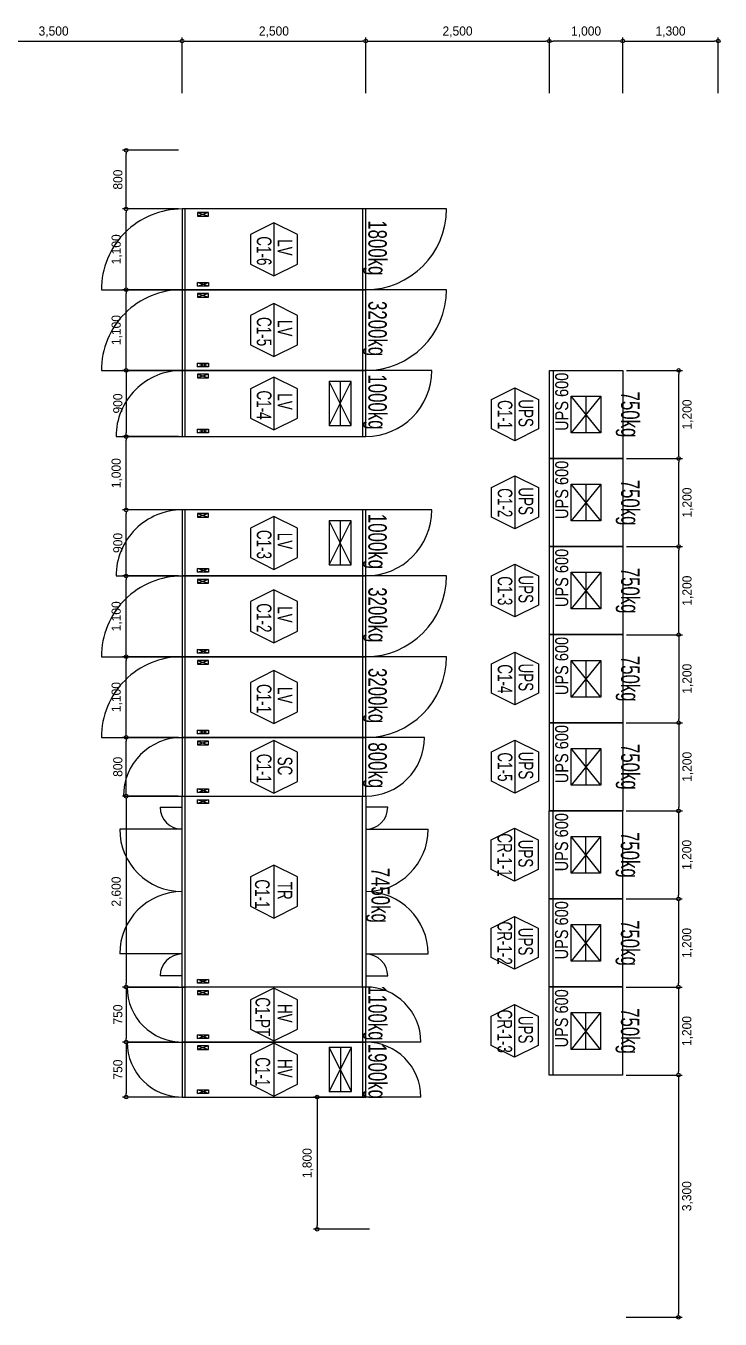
# Model space of a CAD drawing. Header units: millimetres. Extents: x 89978 to 501025, y -351975 to 835730.
# Drawn here: x 294423 to 303875, y -303675 to -286055 of the extents above; entities that cross this region are included whole.
import ezdxf
from ezdxf.enums import TextEntityAlignment as Align

# ---------------------------------------------------------------- set-up
doc = ezdxf.new("R2010")
doc.units = ezdxf.units.MM
doc.header["$LTSCALE"] = 150
doc.layers.get('Defpoints').update_dxf_attribs({"color": 150})
for name, color, linetype in [('------00 Switch Gear', 3, 'Continuous'), ('------00 Switch Gear_Number', 1, 'Continuous'), ('-----36 Dimension', 1, 'Continuous'), ('20251030_전기하중검토', 241, 'Continuous'), ('e-panel-name', 7, 'Continuous')]:
    doc.layers.add(name, color=color, linetype=linetype)
doc.layers.add('NOPLOT', color=191, linetype='Continuous', plot=False)
doc.styles.add('ELEC', font='')
doc.styles.get('ELEC').set_extended_font_data('Dotum')
doc.dimstyles.new('ELEC', dxfattribs={"dimscale": 100, "dimtxt": 2, "dimasz": 1, "dimexe": 2, "dimexo": 1, "dimgap": 1, "dimtad": 1, "dimdec": 0, "dimrnd": 0.25, "dimzin": 9, "dimdsep": 32, "dimlunit": 6, "dimtxsty": 'ELEC', "dimblk": 'Z_DOT', "dimcen": 3, "dimclrd": 7, "dimclre": 7, "dimclrt": 3, "dimadec": 0, "dimazin": 0, "dimtfac": 1, "dimtdec": 0, "dimtix": 1, "dimtmove": 2, "dimatfit": 1, "dimfxl": 1, "dimarcsym": 0})

# ---------------------------------------------------------------- blocks, each defined once
blk = doc.blocks.new('_DOTBLANK')
at = {"color": 0, "linetype": 'ByBlock'}
blk.add_line((-0.5, 0), (-1, 0), dxfattribs=at)
blk.add_circle((0, 0), 0.5, dxfattribs=at)
blk = doc.blocks.new('*D978')
at = {"layer": '-----36 Dimension', "color": 0, "lineweight": -2, "transparency": 16777216}
for p, q in [((296498, -296550), (295737, -296550)), ((295787, -296600), (295787, -299100)), ((296501, -299150), (295737, -299150))]:
    blk.add_line(p, q, dxfattribs=at)
at = {"layer": 'Defpoints', "color": 0, "transparency": 16777216}
for p in [(296548, -296550, 0), (295787, -299150), (296551, -299150, 0)]:
    blk.add_point(p, dxfattribs=at)
at = {"layer": '-----36 Dimension', "color": 0, "lineweight": -2, "transparency": 16777216, "xscale": 50, "yscale": 50, "zscale": 50}
for p, rotation in [((295787, -296550), 90), ((295787, -299150), 270)]:
    blk.add_blockref('_DOTBLANK', p, dxfattribs=dict(at, rotation=rotation))
at = {"layer": '-----36 Dimension', "color": 0, "transparency": 16777216, "insert": (295663, -297850), "char_height": 125, "attachment_point": 5, "rotation": 90, "style": 'ELEC'}
blk.add_mtext('2,600', dxfattribs=at)
blk = doc.blocks.new('Z_DOT')
for p, q in [((-2, 0), (2, 0)), ((0, -2), (0, 2))]:
    blk.add_line(p, q)
for radius in [2.5, 1.25]:
    blk.add_circle((0, 0), radius)
blk = doc.blocks.new('UPS 600kV')
at = {"layer": '------00 Switch Gear'}
blk.add_line((800, 850), (-402, 850), dxfattribs=at)
blk.add_lwpolyline([(798, -100), (-402, -100), (-402, 900), (798, 900)], close=True, dxfattribs=at)
at = {"layer": 'NOPLOT'}
for p, q in [((-52, 199), (448, 601)), ((448, 199), (-52, 601)), ((-52, 400), (448, 400))]:
    blk.add_line(p, q, dxfattribs=at)
blk.add_lwpolyline([(448, 601), (448, 199), (-52, 199), (-52, 601)], close=True, dxfattribs=at)
at = {"layer": 'NOPLOT', "style": 'ELEC', "width": 0.85}
blk.add_text('UPS 600', height=178.2, dxfattribs=at).set_placement((-26, 731), align=Align.MIDDLE_LEFT)
blk = doc.blocks.new('750X2500')
at = {"layer": '------00 Switch Gear'}
for p, q in [((-3250, 750), (-2458, 750)), ((-2460, 750), (-2460, 0)), ((-40, 750), (-40, 0)), ((-210, 700), (-360, 650)), ((-360, 700), (-210, 650)), ((-210, 50), (-360, 100)), ((-360, 50), (-210, 100)), ((750, 0), (-42, 0))]:
    blk.add_line(p, q, dxfattribs=at)
for points in [[(-2500, 750), (-2500, 0), (0, 0), (0, 750)], [(-360, 700), (-210, 700), (-210, 650), (-360, 650)], [(-360, 50), (-210, 50), (-210, 100), (-360, 100)]]:
    blk.add_lwpolyline(points, close=True, dxfattribs=at)
for centre, start, end in [((-2500, 750), 180, 270), ((0, 0), 0, 90)]:
    blk.add_arc(centre, 750, start, end, dxfattribs=at)
blk = doc.blocks.new('800X2500')
at = {"layer": '------00 Switch Gear'}
for p, q in [((-2460, 800), (-2460, 0)), ((-210, 750), (-360, 700)), ((-360, 750), (-210, 700)), ((800, 800), (-42, 800)), ((-40, 800), (-40, 0)), ((-3300, 0), (-2458, 0)), ((-210, 50), (-360, 100)), ((-360, 50), (-210, 100))]:
    blk.add_line(p, q, dxfattribs=at)
for points in [[(-2500, 800), (-2500, 0), (0, 0), (0, 800)], [(-360, 750), (-210, 750), (-210, 700), (-360, 700)], [(-360, 50), (-210, 50), (-210, 100), (-360, 100)]]:
    blk.add_lwpolyline(points, close=True, dxfattribs=at)
for centre, start, end in [((-2500, 0), 90, 180), ((0, 800), 270, 0)]:
    blk.add_arc(centre, 800, start, end, dxfattribs=at)
blk = doc.blocks.new('1100X2500')
at = {"layer": '------00 Switch Gear'}
for p, q in [((-2460, 1100), (-2460, 0)), ((1100, 1100), (-42, 1100)), ((-40, 1100), (-40, 0)), ((-210, 1050), (-360, 1000)), ((-360, 1050), (-210, 1000)), ((-3600, 0), (-2458, 0)), ((-210, 50), (-360, 100)), ((-360, 50), (-210, 100))]:
    blk.add_line(p, q, dxfattribs=at)
at = {"layer": '------00 Switch Gear', "elevation": 0}
for points in [[(-2500, 1100), (-2500, 0), (0, 0), (0, 1100)], [(-360, 1050), (-210, 1050), (-210, 1000), (-360, 1000)], [(-360, 50), (-210, 50), (-210, 100), (-360, 100)]]:
    blk.add_lwpolyline(points, close=True, dxfattribs=at)
at = {"layer": '------00 Switch Gear'}
for centre, start, end in [((-2500, 0), 90, 180), ((0, 1100), 270, 0)]:
    blk.add_arc(centre, 1100, start, end, dxfattribs=at)
blk = doc.blocks.new('900X2500')
at = {"layer": '------00 Switch Gear'}
for p, q in [((-2460, 900), (-2460, 0)), ((900, 900), (-42, 900)), ((-40, 900), (-40, 0)), ((-210, 850), (-360, 800)), ((-360, 850), (-210, 800)), ((-3400, 0), (-2458, 0)), ((-210, 50), (-360, 100)), ((-360, 50), (-210, 100))]:
    blk.add_line(p, q, dxfattribs=at)
at = {"layer": '------00 Switch Gear', "elevation": 0}
for points in [[(-2500, 900), (-2500, 0), (0, 0), (0, 900)], [(-360, 850), (-210, 850), (-210, 800), (-360, 800)], [(-360, 50), (-210, 50), (-210, 100), (-360, 100)]]:
    blk.add_lwpolyline(points, close=True, dxfattribs=at)
at = {"layer": '------00 Switch Gear'}
for centre, start, end in [((-2500, 0), 90, 180), ((0, 900), 270, 0)]:
    blk.add_arc(centre, 900, start, end, dxfattribs=at)
blk = doc.blocks.new('*D1009')
at = {"layer": '-----36 Dimension', "color": 0, "lineweight": -2, "transparency": 16777216}
for p, q in [((296501, -299150), (295737, -299150)), ((295787, -299200), (295787, -299850)), ((296500, -299900), (295737, -299900))]:
    blk.add_line(p, q, dxfattribs=at)
at = {"layer": 'Defpoints', "color": 0, "transparency": 16777216}
for p in [(296551, -299150), (295787, -299900), (296550, -299900)]:
    blk.add_point(p, dxfattribs=at)
at = {"layer": '-----36 Dimension', "color": 0, "lineweight": -2, "transparency": 16777216, "xscale": 50, "yscale": 50, "zscale": 50}
for p, rotation in [((295787, -299150), 90), ((295787, -299900), 270)]:
    blk.add_blockref('_DOTBLANK', p, dxfattribs=dict(at, rotation=rotation))
at = {"layer": '-----36 Dimension', "color": 0, "transparency": 16777216, "insert": (295675, -299525), "char_height": 125, "attachment_point": 5, "rotation": 90, "style": 'ELEC'}
blk.add_mtext('750', dxfattribs=at)
blk = doc.blocks.new('*D1010')
at = {"layer": '-----36 Dimension', "color": 0, "lineweight": -2, "transparency": 16777216}
for p, q in [((296500, -299900), (295737, -299900)), ((295787, -299950), (295787, -300600)), ((296500, -300650), (295737, -300650))]:
    blk.add_line(p, q, dxfattribs=at)
at = {"layer": 'Defpoints', "color": 0, "transparency": 16777216}
for p in [(296550, -299900), (295787, -300650), (296550, -300650)]:
    blk.add_point(p, dxfattribs=at)
at = {"layer": '-----36 Dimension', "color": 0, "lineweight": -2, "transparency": 16777216, "xscale": 50, "yscale": 50, "zscale": 50}
for p, rotation in [((295787, -299900), 90), ((295787, -300650), 270)]:
    blk.add_blockref('_DOTBLANK', p, dxfattribs=dict(at, rotation=rotation))
at = {"layer": '-----36 Dimension', "color": 0, "transparency": 16777216, "insert": (295675, -300275), "char_height": 125, "attachment_point": 5, "rotation": 90, "style": 'ELEC'}
blk.add_mtext('750', dxfattribs=at)
blk = doc.blocks.new('*D997')
at = {"layer": '-----36 Dimension', "color": 0, "lineweight": -2, "transparency": 16777216}
for p, q in [((296500, -295750), (295737, -295750)), ((295787, -296500), (295787, -295800)), ((296498, -296550), (295737, -296550))]:
    blk.add_line(p, q, dxfattribs=at)
at = {"layer": 'Defpoints', "color": 0, "transparency": 16777216}
for p in [(295787, -295750), (296550, -295750), (296548, -296550)]:
    blk.add_point(p, dxfattribs=at)
at = {"layer": '-----36 Dimension', "color": 0, "lineweight": -2, "transparency": 16777216, "xscale": 50, "yscale": 50, "zscale": 50}
for p, rotation in [((295787, -295750), 90), ((295787, -296550), 270)]:
    blk.add_blockref('_DOTBLANK', p, dxfattribs=dict(at, rotation=rotation))
at = {"layer": '-----36 Dimension', "color": 0, "transparency": 16777216, "insert": (295675, -296150), "char_height": 125, "attachment_point": 5, "rotation": 90, "style": 'ELEC'}
blk.add_mtext('800', dxfattribs=at)
blk = doc.blocks.new('*D1125')
at = {"layer": '-----36 Dimension', "color": 0, "lineweight": -2, "transparency": 16777216}
for p, q in [((296500, -294650), (295737, -294650)), ((295787, -295700), (295787, -294700)), ((296500, -295750), (295737, -295750))]:
    blk.add_line(p, q, dxfattribs=at)
at = {"layer": 'Defpoints', "color": 0, "transparency": 16777216}
for p in [(295787, -294650), (296550, -294650), (296550, -295750)]:
    blk.add_point(p, dxfattribs=at)
at = {"layer": '-----36 Dimension', "color": 0, "lineweight": -2, "transparency": 16777216, "xscale": 50, "yscale": 50, "zscale": 50}
for p, rotation in [((295787, -294650), 90), ((295787, -295750), 270)]:
    blk.add_blockref('_DOTBLANK', p, dxfattribs=dict(at, rotation=rotation))
at = {"layer": '-----36 Dimension', "color": 0, "transparency": 16777216, "insert": (295663, -295200), "char_height": 125, "attachment_point": 5, "rotation": 90, "style": 'ELEC'}
blk.add_mtext('1,100', dxfattribs=at)
blk = doc.blocks.new('*D1126')
at = {"layer": '-----36 Dimension', "color": 0, "lineweight": -2, "transparency": 16777216}
for p, q in [((296500, -293550), (295737, -293550)), ((295787, -294600), (295787, -293600)), ((296500, -294650), (295737, -294650))]:
    blk.add_line(p, q, dxfattribs=at)
at = {"layer": 'Defpoints', "color": 0, "transparency": 16777216}
for p in [(295787, -293550), (296550, -293550), (296550, -294650)]:
    blk.add_point(p, dxfattribs=at)
at = {"layer": '-----36 Dimension', "color": 0, "lineweight": -2, "transparency": 16777216, "xscale": 50, "yscale": 50, "zscale": 50}
for p, rotation in [((295787, -293550), 90), ((295787, -294650), 270)]:
    blk.add_blockref('_DOTBLANK', p, dxfattribs=dict(at, rotation=rotation))
at = {"layer": '-----36 Dimension', "color": 0, "transparency": 16777216, "insert": (295663, -294100), "char_height": 125, "attachment_point": 5, "rotation": 90, "style": 'ELEC'}
blk.add_mtext('1,100', dxfattribs=at)
blk = doc.blocks.new('*D1127')
at = {"layer": '-----36 Dimension', "color": 0, "lineweight": -2, "transparency": 16777216}
for p, q in [((296500, -292650), (295737, -292650)), ((295787, -293500), (295787, -292700)), ((296500, -293550), (295737, -293550))]:
    blk.add_line(p, q, dxfattribs=at)
at = {"layer": 'Defpoints', "color": 0, "transparency": 16777216}
for p in [(295787, -292650), (296550, -292650), (296550, -293550)]:
    blk.add_point(p, dxfattribs=at)
at = {"layer": '-----36 Dimension', "color": 0, "lineweight": -2, "transparency": 16777216, "xscale": 50, "yscale": 50, "zscale": 50}
for p, rotation in [((295787, -292650), 90), ((295787, -293550), 270)]:
    blk.add_blockref('_DOTBLANK', p, dxfattribs=dict(at, rotation=rotation))
at = {"layer": '-----36 Dimension', "color": 0, "transparency": 16777216, "insert": (295675, -293100), "char_height": 125, "attachment_point": 5, "rotation": 90, "style": 'ELEC'}
blk.add_mtext('900', dxfattribs=at)
blk = doc.blocks.new('*D1128')
at = {"layer": '-----36 Dimension', "color": 0, "lineweight": -2, "transparency": 16777216}
for p, q in [((296500, -291650), (295737, -291650)), ((295787, -292600), (295787, -291700)), ((296500, -292650), (295737, -292650))]:
    blk.add_line(p, q, dxfattribs=at)
at = {"layer": 'Defpoints', "color": 0, "transparency": 16777216}
for p in [(295787, -291650), (296550, -291650), (296550, -292650)]:
    blk.add_point(p, dxfattribs=at)
at = {"layer": '-----36 Dimension', "color": 0, "lineweight": -2, "transparency": 16777216, "xscale": 50, "yscale": 50, "zscale": 50}
for p, rotation in [((295787, -291650), 90), ((295787, -292650), 270)]:
    blk.add_blockref('_DOTBLANK', p, dxfattribs=dict(at, rotation=rotation))
at = {"layer": '-----36 Dimension', "color": 0, "transparency": 16777216, "insert": (295663, -292150), "char_height": 125, "attachment_point": 5, "rotation": 90, "style": 'ELEC'}
blk.add_mtext('1,000', dxfattribs=at)
blk = doc.blocks.new('*D1129')
at = {"layer": '-----36 Dimension', "color": 0, "lineweight": -2, "transparency": 16777216}
for p, q in [((296500, -289650), (295737, -289650)), ((295787, -290700), (295787, -289700)), ((296500, -290750), (295737, -290750))]:
    blk.add_line(p, q, dxfattribs=at)
at = {"layer": 'Defpoints', "color": 0, "transparency": 16777216}
for p in [(295787, -289650), (296550, -289650), (296550, -290750)]:
    blk.add_point(p, dxfattribs=at)
at = {"layer": '-----36 Dimension', "color": 0, "lineweight": -2, "transparency": 16777216, "xscale": 50, "yscale": 50, "zscale": 50}
for p, rotation in [((295787, -289650), 90), ((295787, -290750), 270)]:
    blk.add_blockref('_DOTBLANK', p, dxfattribs=dict(at, rotation=rotation))
at = {"layer": '-----36 Dimension', "color": 0, "transparency": 16777216, "insert": (295663, -290200), "char_height": 125, "attachment_point": 5, "rotation": 90, "style": 'ELEC'}
blk.add_mtext('1,100', dxfattribs=at)
blk = doc.blocks.new('*D1130')
at = {"layer": '-----36 Dimension', "color": 0, "lineweight": -2, "transparency": 16777216}
for p, q in [((296500, -288550), (295737, -288550)), ((295787, -289600), (295787, -288600)), ((296500, -289650), (295737, -289650))]:
    blk.add_line(p, q, dxfattribs=at)
at = {"layer": 'Defpoints', "color": 0, "transparency": 16777216}
for p in [(295787, -288550), (296550, -288550), (296550, -289650)]:
    blk.add_point(p, dxfattribs=at)
at = {"layer": '-----36 Dimension', "color": 0, "lineweight": -2, "transparency": 16777216, "xscale": 50, "yscale": 50, "zscale": 50}
for p, rotation in [((295787, -288550), 90), ((295787, -289650), 270)]:
    blk.add_blockref('_DOTBLANK', p, dxfattribs=dict(at, rotation=rotation))
at = {"layer": '-----36 Dimension', "color": 0, "transparency": 16777216, "insert": (295663, -289100), "char_height": 125, "attachment_point": 5, "rotation": 90, "style": 'ELEC'}
blk.add_mtext('1,100', dxfattribs=at)
blk = doc.blocks.new('*D1039')
at = {"layer": '-----36 Dimension', "color": 0, "lineweight": -2, "transparency": 16777216}
for p, q in [((293050, -286971), (293050, -286212)), ((293100, -286262), (296500, -286262)), ((296550, -286971), (296550, -286212))]:
    blk.add_line(p, q, dxfattribs=at)
at = {"layer": 'Defpoints', "color": 0, "transparency": 16777216}
for p in [(296550, -286262), (293050, -287021), (296550, -287021)]:
    blk.add_point(p, dxfattribs=at)
at = {"layer": '-----36 Dimension', "color": 0, "lineweight": -2, "transparency": 16777216, "xscale": 50, "yscale": 50, "zscale": 50, "rotation": 180}
blk.add_blockref('_DOTBLANK', (293050, -286262), dxfattribs=at)
at = {"layer": '-----36 Dimension', "color": 0, "lineweight": -2, "transparency": 16777216, "xscale": 50, "yscale": 50, "zscale": 50}
blk.add_blockref('_DOTBLANK', (296550, -286262), dxfattribs=at)
at = {"layer": '-----36 Dimension', "color": 0, "transparency": 16777216, "insert": (294800, -286137), "char_height": 125, "attachment_point": 5, "style": 'ELEC'}
blk.add_mtext('3,500', dxfattribs=at)
blk = doc.blocks.new('*D1040')
at = {"layer": '-----36 Dimension', "color": 0, "lineweight": -2, "transparency": 16777216}
for p, q in [((299050, -286971), (299050, -286212)), ((299100, -286262), (301500, -286262)), ((301550, -286971), (301550, -286212))]:
    blk.add_line(p, q, dxfattribs=at)
at = {"layer": 'Defpoints', "color": 0, "transparency": 16777216}
for p in [(301550, -286262), (299050, -287021), (301550, -287021)]:
    blk.add_point(p, dxfattribs=at)
at = {"layer": '-----36 Dimension', "color": 0, "lineweight": -2, "transparency": 16777216, "xscale": 50, "yscale": 50, "zscale": 50, "rotation": 180}
blk.add_blockref('_DOTBLANK', (299050, -286262), dxfattribs=at)
at = {"layer": '-----36 Dimension', "color": 0, "lineweight": -2, "transparency": 16777216, "xscale": 50, "yscale": 50, "zscale": 50}
blk.add_blockref('_DOTBLANK', (301550, -286262), dxfattribs=at)
at = {"layer": '-----36 Dimension', "color": 0, "transparency": 16777216, "insert": (300300, -286137), "char_height": 125, "attachment_point": 5, "style": 'ELEC'}
blk.add_mtext('2,500', dxfattribs=at)
blk = doc.blocks.new('*D1041')
at = {"layer": '-----36 Dimension', "color": 0, "lineweight": -2, "transparency": 16777216}
for p, q in [((302550, -286971), (302550, -286212)), ((302600, -286262), (303800, -286262)), ((303850, -286971), (303850, -286212))]:
    blk.add_line(p, q, dxfattribs=at)
at = {"layer": 'Defpoints', "color": 0, "transparency": 16777216}
for p in [(303850, -286262), (302550, -287021), (303850, -287021)]:
    blk.add_point(p, dxfattribs=at)
at = {"layer": '-----36 Dimension', "color": 0, "lineweight": -2, "transparency": 16777216, "xscale": 50, "yscale": 50, "zscale": 50, "rotation": 180}
blk.add_blockref('_DOTBLANK', (302550, -286262), dxfattribs=at)
at = {"layer": '-----36 Dimension', "color": 0, "lineweight": -2, "transparency": 16777216, "xscale": 50, "yscale": 50, "zscale": 50}
blk.add_blockref('_DOTBLANK', (303850, -286262), dxfattribs=at)
at = {"layer": '-----36 Dimension', "color": 0, "transparency": 16777216, "insert": (303200, -286137), "char_height": 125, "attachment_point": 5, "style": 'ELEC'}
blk.add_mtext('1,300', dxfattribs=at)
blk = doc.blocks.new('*D1042')
at = {"layer": '-----36 Dimension', "color": 0, "lineweight": -2, "transparency": 16777216}
for p, q in [((296550, -286971), (296550, -286212)), ((296600, -286262), (299000, -286262)), ((299050, -286971), (299050, -286212))]:
    blk.add_line(p, q, dxfattribs=at)
at = {"layer": 'Defpoints', "color": 0, "transparency": 16777216}
for p in [(299050, -286262), (296550, -287021), (299050, -287021)]:
    blk.add_point(p, dxfattribs=at)
at = {"layer": '-----36 Dimension', "color": 0, "lineweight": -2, "transparency": 16777216, "xscale": 50, "yscale": 50, "zscale": 50, "rotation": 180}
blk.add_blockref('_DOTBLANK', (296550, -286262), dxfattribs=at)
at = {"layer": '-----36 Dimension', "color": 0, "lineweight": -2, "transparency": 16777216, "xscale": 50, "yscale": 50, "zscale": 50}
blk.add_blockref('_DOTBLANK', (299050, -286262), dxfattribs=at)
at = {"layer": '-----36 Dimension', "color": 0, "transparency": 16777216, "insert": (297800, -286137), "char_height": 125, "attachment_point": 5, "style": 'ELEC'}
blk.add_mtext('2,500', dxfattribs=at)
blk = doc.blocks.new('*D1043')
at = {"layer": '-----36 Dimension', "color": 0, "lineweight": -2, "transparency": 16777216}
for p, q in [((302597, -299150), (303357, -299150)), ((303307, -299200), (303307, -300300)), ((302594, -300350), (303357, -300350))]:
    blk.add_line(p, q, dxfattribs=at)
at = {"layer": 'Defpoints', "color": 0, "transparency": 16777216}
for p in [(302547, -299150, 0), (302544, -300350, 0), (303307, -300350)]:
    blk.add_point(p, dxfattribs=at)
at = {"layer": '-----36 Dimension', "color": 0, "lineweight": -2, "transparency": 16777216, "xscale": 50, "yscale": 50, "zscale": 50}
for p, rotation in [((303307, -299150), 90), ((303307, -300350), 270)]:
    blk.add_blockref('_DOTBLANK', p, dxfattribs=dict(at, rotation=rotation))
at = {"layer": '-----36 Dimension', "color": 0, "transparency": 16777216, "insert": (303432, -299750), "char_height": 125, "attachment_point": 5, "rotation": 90, "style": 'ELEC'}
blk.add_mtext('1,200', dxfattribs=at)
blk = doc.blocks.new('*D1044')
at = {"layer": '-----36 Dimension', "color": 0, "lineweight": -2, "transparency": 16777216}
for p, q in [((302597, -297950), (303357, -297950)), ((303307, -298000), (303307, -299100)), ((302594, -299150), (303357, -299150))]:
    blk.add_line(p, q, dxfattribs=at)
at = {"layer": 'Defpoints', "color": 0, "transparency": 16777216}
for p in [(302547, -297950, 0), (302544, -299150, 0), (303307, -299150)]:
    blk.add_point(p, dxfattribs=at)
at = {"layer": '-----36 Dimension', "color": 0, "lineweight": -2, "transparency": 16777216, "xscale": 50, "yscale": 50, "zscale": 50}
for p, rotation in [((303307, -297950), 90), ((303307, -299150), 270)]:
    blk.add_blockref('_DOTBLANK', p, dxfattribs=dict(at, rotation=rotation))
at = {"layer": '-----36 Dimension', "color": 0, "transparency": 16777216, "insert": (303432, -298550), "char_height": 125, "attachment_point": 5, "rotation": 90, "style": 'ELEC'}
blk.add_mtext('1,200', dxfattribs=at)
blk = doc.blocks.new('*D1045')
at = {"layer": '-----36 Dimension', "color": 0, "lineweight": -2, "transparency": 16777216}
for p, q in [((302597, -296750), (303357, -296750)), ((303307, -296800), (303307, -297900)), ((302594, -297950), (303357, -297950))]:
    blk.add_line(p, q, dxfattribs=at)
at = {"layer": 'Defpoints', "color": 0, "transparency": 16777216}
for p in [(302547, -296750, 0), (302544, -297950, 0), (303307, -297950)]:
    blk.add_point(p, dxfattribs=at)
at = {"layer": '-----36 Dimension', "color": 0, "lineweight": -2, "transparency": 16777216, "xscale": 50, "yscale": 50, "zscale": 50}
for p, rotation in [((303307, -296750), 90), ((303307, -297950), 270)]:
    blk.add_blockref('_DOTBLANK', p, dxfattribs=dict(at, rotation=rotation))
at = {"layer": '-----36 Dimension', "color": 0, "transparency": 16777216, "insert": (303432, -297350), "char_height": 125, "attachment_point": 5, "rotation": 90, "style": 'ELEC'}
blk.add_mtext('1,200', dxfattribs=at)
blk = doc.blocks.new('*D1046')
at = {"layer": '-----36 Dimension', "color": 0, "lineweight": -2, "transparency": 16777216}
for p, q in [((302600, -294350), (303361, -294350)), ((303311, -294400), (303311, -295500)), ((302597, -295550), (303361, -295550))]:
    blk.add_line(p, q, dxfattribs=at)
at = {"layer": 'Defpoints', "color": 0, "transparency": 16777216}
for p in [(302550, -294350, 0), (302547, -295550, 0), (303311, -295550)]:
    blk.add_point(p, dxfattribs=at)
at = {"layer": '-----36 Dimension', "color": 0, "lineweight": -2, "transparency": 16777216, "xscale": 50, "yscale": 50, "zscale": 50}
for p, rotation in [((303311, -294350), 90), ((303311, -295550), 270)]:
    blk.add_blockref('_DOTBLANK', p, dxfattribs=dict(at, rotation=rotation))
at = {"layer": '-----36 Dimension', "color": 0, "transparency": 16777216, "insert": (303435, -294950), "char_height": 125, "attachment_point": 5, "rotation": 90, "style": 'ELEC'}
blk.add_mtext('1,200', dxfattribs=at)
blk = doc.blocks.new('*D1145')
at = {"layer": '-----36 Dimension', "color": 0, "lineweight": -2, "transparency": 16777216}
for p, q in [((296500, -287750), (295737, -287750)), ((295787, -288500), (295787, -287800)), ((296500, -288550), (295737, -288550))]:
    blk.add_line(p, q, dxfattribs=at)
at = {"layer": 'Defpoints', "color": 0, "transparency": 16777216}
for p in [(295787, -287750), (296550, -287750), (296550, -288550)]:
    blk.add_point(p, dxfattribs=at)
at = {"layer": '-----36 Dimension', "color": 0, "lineweight": -2, "transparency": 16777216, "xscale": 50, "yscale": 50, "zscale": 50}
for p, rotation in [((295787, -287750), 90), ((295787, -288550), 270)]:
    blk.add_blockref('_DOTBLANK', p, dxfattribs=dict(at, rotation=rotation))
at = {"layer": '-----36 Dimension', "color": 0, "transparency": 16777216, "insert": (295675, -288150), "char_height": 125, "attachment_point": 5, "rotation": 90, "style": 'ELEC'}
blk.add_mtext('800', dxfattribs=at)
blk = doc.blocks.new('*D1146')
at = {"layer": '-----36 Dimension', "color": 0, "lineweight": -2, "transparency": 16777216}
for p, q in [((302600, -293150), (303361, -293150)), ((303311, -294300), (303311, -293200)), ((302600, -294350), (303361, -294350))]:
    blk.add_line(p, q, dxfattribs=at)
at = {"layer": 'Defpoints', "color": 0, "transparency": 16777216}
for p in [(302550, -293150), (303311, -293150), (302550, -294350)]:
    blk.add_point(p, dxfattribs=at)
at = {"layer": '-----36 Dimension', "color": 0, "lineweight": -2, "transparency": 16777216, "xscale": 50, "yscale": 50, "zscale": 50}
for p, rotation in [((303311, -293150), 90), ((303311, -294350), 270)]:
    blk.add_blockref('_DOTBLANK', p, dxfattribs=dict(at, rotation=rotation))
at = {"layer": '-----36 Dimension', "color": 0, "transparency": 16777216, "insert": (303435, -293750), "char_height": 125, "attachment_point": 5, "rotation": 90, "style": 'ELEC'}
blk.add_mtext('1,200', dxfattribs=at)
blk = doc.blocks.new('*D1147')
at = {"layer": '-----36 Dimension', "color": 0, "lineweight": -2, "transparency": 16777216}
for p, q in [((302600, -291950), (303361, -291950)), ((303311, -293100), (303311, -292000)), ((302600, -293150), (303361, -293150))]:
    blk.add_line(p, q, dxfattribs=at)
at = {"layer": 'Defpoints', "color": 0, "transparency": 16777216}
for p in [(302550, -291950), (303311, -291950), (302550, -293150)]:
    blk.add_point(p, dxfattribs=at)
at = {"layer": '-----36 Dimension', "color": 0, "lineweight": -2, "transparency": 16777216, "xscale": 50, "yscale": 50, "zscale": 50}
for p, rotation in [((303311, -291950), 90), ((303311, -293150), 270)]:
    blk.add_blockref('_DOTBLANK', p, dxfattribs=dict(at, rotation=rotation))
at = {"layer": '-----36 Dimension', "color": 0, "transparency": 16777216, "insert": (303435, -292550), "char_height": 125, "attachment_point": 5, "rotation": 90, "style": 'ELEC'}
blk.add_mtext('1,200', dxfattribs=at)
blk = doc.blocks.new('*D1148')
at = {"layer": '-----36 Dimension', "color": 0, "lineweight": -2, "transparency": 16777216}
for p, q in [((302600, -290750), (303361, -290750)), ((303311, -291900), (303311, -290800)), ((302600, -291950), (303361, -291950))]:
    blk.add_line(p, q, dxfattribs=at)
at = {"layer": 'Defpoints', "color": 0, "transparency": 16777216}
for p in [(302550, -290750), (303311, -290750), (302550, -291950)]:
    blk.add_point(p, dxfattribs=at)
at = {"layer": '-----36 Dimension', "color": 0, "lineweight": -2, "transparency": 16777216, "xscale": 50, "yscale": 50, "zscale": 50}
for p, rotation in [((303311, -290750), 90), ((303311, -291950), 270)]:
    blk.add_blockref('_DOTBLANK', p, dxfattribs=dict(at, rotation=rotation))
at = {"layer": '-----36 Dimension', "color": 0, "transparency": 16777216, "insert": (303435, -291350), "char_height": 125, "attachment_point": 5, "rotation": 90, "style": 'ELEC'}
blk.add_mtext('1,200', dxfattribs=at)
blk = doc.blocks.new('*D1048')
at = {"layer": '-----36 Dimension', "color": 0, "lineweight": -2, "transparency": 16777216}
for p, q in [((296500, -290750), (295737, -290750)), ((295787, -290800), (295787, -291600)), ((296500, -291650), (295737, -291650))]:
    blk.add_line(p, q, dxfattribs=at)
at = {"layer": 'Defpoints', "color": 0, "transparency": 16777216}
for p in [(296550, -290750), (295787, -291650), (296550, -291650)]:
    blk.add_point(p, dxfattribs=at)
at = {"layer": '-----36 Dimension', "color": 0, "lineweight": -2, "transparency": 16777216, "xscale": 50, "yscale": 50, "zscale": 50}
for p, rotation in [((295787, -290750), 90), ((295787, -291650), 270)]:
    blk.add_blockref('_DOTBLANK', p, dxfattribs=dict(at, rotation=rotation))
at = {"layer": '-----36 Dimension', "color": 0, "transparency": 16777216, "insert": (295675, -291200), "char_height": 125, "attachment_point": 5, "rotation": 90, "style": 'ELEC'}
blk.add_mtext('900', dxfattribs=at)
blk = doc.blocks.new('*D1099')
at = {"layer": '-----36 Dimension', "color": 0, "lineweight": -2, "transparency": 16777216}
for p, q in [((299100, -300650), (298337, -300650)), ((298387, -300700), (298387, -302400)), ((299100, -302450), (298337, -302450))]:
    blk.add_line(p, q, dxfattribs=at)
at = {"layer": 'Defpoints', "color": 0, "transparency": 16777216}
for p in [(299150, -300650), (298387, -302450), (299150, -302450)]:
    blk.add_point(p, dxfattribs=at)
at = {"layer": '-----36 Dimension', "color": 0, "lineweight": -2, "transparency": 16777216, "xscale": 50, "yscale": 50, "zscale": 50}
for p, rotation in [((298387, -300650), 90), ((298387, -302450), 270)]:
    blk.add_blockref('_DOTBLANK', p, dxfattribs=dict(at, rotation=rotation))
at = {"layer": '-----36 Dimension', "color": 0, "transparency": 16777216, "insert": (298263, -301550), "char_height": 125, "attachment_point": 5, "rotation": 90, "style": 'ELEC'}
blk.add_mtext('1,800', dxfattribs=at)
blk = doc.blocks.new('*D1117')
at = {"layer": '-----36 Dimension', "color": 0, "lineweight": -2, "transparency": 16777216}
for p, q in [((301550, -286971), (301550, -286212)), ((302500, -286262), (301600, -286262)), ((302550, -286971), (302550, -286212))]:
    blk.add_line(p, q, dxfattribs=at)
at = {"layer": 'Defpoints', "color": 0, "transparency": 16777216}
for p in [(301550, -286262), (301550, -287021), (302550, -287021)]:
    blk.add_point(p, dxfattribs=at)
at = {"layer": '-----36 Dimension', "color": 0, "lineweight": -2, "transparency": 16777216, "xscale": 50, "yscale": 50, "zscale": 50, "rotation": 180}
blk.add_blockref('_DOTBLANK', (301550, -286262), dxfattribs=at)
at = {"layer": '-----36 Dimension', "color": 0, "lineweight": -2, "transparency": 16777216, "xscale": 50, "yscale": 50, "zscale": 50}
blk.add_blockref('_DOTBLANK', (302550, -286262), dxfattribs=at)
at = {"layer": '-----36 Dimension', "color": 0, "transparency": 16777216, "insert": (302050, -286137), "char_height": 125, "attachment_point": 5, "style": 'ELEC'}
blk.add_mtext('1,000', dxfattribs=at)
blk = doc.blocks.new('*D1118')
at = {"layer": '-----36 Dimension', "color": 0, "lineweight": -2, "transparency": 16777216}
for p, q in [((302597, -300350), (303357, -300350)), ((303307, -300400), (303307, -303600)), ((302594, -303650), (303357, -303650))]:
    blk.add_line(p, q, dxfattribs=at)
at = {"layer": 'Defpoints', "color": 0, "transparency": 16777216}
for p in [(302547, -300350, 0), (302544, -303650), (303307, -303650)]:
    blk.add_point(p, dxfattribs=at)
at = {"layer": '-----36 Dimension', "color": 0, "lineweight": -2, "transparency": 16777216, "xscale": 50, "yscale": 50, "zscale": 50}
for p, rotation in [((303307, -300350), 90), ((303307, -303650), 270)]:
    blk.add_blockref('_DOTBLANK', p, dxfattribs=dict(at, rotation=rotation))
at = {"layer": '-----36 Dimension', "color": 0, "transparency": 16777216, "insert": (303432, -302000), "char_height": 125, "attachment_point": 5, "rotation": 90, "style": 'ELEC'}
blk.add_mtext('3,300', dxfattribs=at)
blk = doc.blocks.new('*D1124')
at = {"layer": '-----36 Dimension', "color": 0, "lineweight": -2, "transparency": 16777216}
for p, q in [((302600, -295550), (303361, -295550)), ((303311, -295600), (303311, -296700)), ((302597, -296750), (303361, -296750))]:
    blk.add_line(p, q, dxfattribs=at)
at = {"layer": 'Defpoints', "color": 0, "transparency": 16777216}
for p in [(302550, -295550, 0), (302547, -296750, 0), (303311, -296750)]:
    blk.add_point(p, dxfattribs=at)
at = {"layer": '-----36 Dimension', "color": 0, "lineweight": -2, "transparency": 16777216, "xscale": 50, "yscale": 50, "zscale": 50}
for p, rotation in [((303311, -295550), 90), ((303311, -296750), 270)]:
    blk.add_blockref('_DOTBLANK', p, dxfattribs=dict(at, rotation=rotation))
at = {"layer": '-----36 Dimension', "color": 0, "transparency": 16777216, "insert": (303435, -296150), "char_height": 125, "attachment_point": 5, "rotation": 90, "style": 'ELEC'}
blk.add_mtext('1,200', dxfattribs=at)

msp = doc.modelspace()

# ---------------------------------------------------------------- linework, layer by layer
at = {"layer": '------00 Switch Gear'}
for p, q in [((296250, -296700, 0), (296550, -296700, 0)), ((296592, -299150, 0), (296592, -296550, 0)), ((296910, -296650, 0), (296760, -296600, 0)), ((296910, -296600, 0), (296760, -296650, 0)), ((299006, -299150, 0), (299006, -296550, 0)), ((299350, -296700, 0), (299050, -296700, 0)), ((296550, -297000, 0), (295700, -297000, 0)), ((299050, -297000, 0), (299900, -297000, 0)), ((296550, -298700, 0), (295700, -298700, 0)), ((299050, -298700, 0), (299900, -298700, 0)), ((296550, -299000, 0), (296250, -299000, 0)), ((299050, -299000, 0), (299350, -299000, 0)), ((296910, -299100, 0), (296760, -299050, 0)), ((296910, -299050, 0), (296760, -299100, 0))]:
    msp.add_line(p, q, dxfattribs=at)
at = {"layer": '------00 Switch Gear', "elevation": 0}
for points in [[(296550, -299150), (296550, -296550), (299050, -296550), (299050, -299150)], [(296760, -296650), (296760, -296600), (296910, -296600), (296910, -296650)], [(296760, -299100), (296760, -299050), (296910, -299050), (296910, -299100)]]:
    msp.add_lwpolyline(points, close=True, dxfattribs=at)
at = {"layer": '------00 Switch Gear'}
for centre, radius, start, end in [((296550, -296700, 0), 300, 180, 270), ((299050, -296700, 0), 300, 270, 0), ((296550, -297000, 0), 850, 180, 270), ((299050, -297000, 0), 850, 270, 0), ((296550, -298700, 0), 850, 90, 180), ((299050, -298700, 0), 850, 0, 90), ((296550, -299000, 0), 300, 90, 180), ((299050, -299000, 0), 300, 0, 90)]:
    msp.add_arc(centre, radius, start, end, dxfattribs=at)
at = {"layer": '------00 Switch Gear_Number', "color": 1, "elevation": 0}
for points in [[(297800, -288740), (297800, -289460), (298120, -289300.4), (298120, -288899.6), (297800, -288740), (297480, -288899.6), (297480, -289300.4), (297800, -289460)], [(297800, -289840), (297800, -290560), (298120, -290400.4), (298120, -289999.6), (297800, -289840), (297480, -289999.6), (297480, -290400.4), (297800, -290560)], [(297800, -290840), (297800, -291560), (298120, -291400.4), (298120, -290999.6), (297800, -290840), (297480, -290999.6), (297480, -291400.4), (297800, -291560)], [(301080, -290987.3), (301080, -291707.3), (300760, -291547.6), (300760, -291146.9), (301080, -290987.3), (301400, -291146.9), (301400, -291547.6), (301080, -291707.3)], [(301080, -292187.3), (301080, -292907.3), (300760, -292747.6), (300760, -292346.9), (301080, -292187.3), (301400, -292346.9), (301400, -292747.6), (301080, -292907.3)], [(297800, -292740), (297800, -293460), (298120, -293300.4), (298120, -292899.6), (297800, -292740), (297480, -292899.6), (297480, -293300.4), (297800, -293460)], [(301080, -293387.3), (301080, -294107.3), (300760, -293947.6), (300760, -293546.9), (301080, -293387.3), (301400, -293546.9), (301400, -293947.6), (301080, -294107.3)], [(297800, -293740), (297800, -294460), (298120, -294300.4), (298120, -293899.6), (297800, -293740), (297480, -293899.6), (297480, -294300.4), (297800, -294460)], [(301080, -294587.3), (301080, -295307.3), (300760, -295147.6), (300760, -294746.9), (301080, -294587.3), (301400, -294746.9), (301400, -295147.6), (301080, -295307.3)], [(297800, -294840), (297800, -295560), (298120, -295400.4), (298120, -294999.6), (297800, -294840), (297480, -294999.6), (297480, -295400.4), (297800, -295560)], [(297800, -295790), (297800, -296510), (298120, -296350.4), (298120, -295949.6), (297800, -295790), (297480, -295949.6), (297480, -296350.4), (297800, -296510)], [(301080, -295787.3), (301080, -296507.3), (300760, -296347.6), (300760, -295946.9), (301080, -295787.3), (301400, -295946.9), (301400, -296347.6), (301080, -296507.3)], [(301076.8, -296987.3), (301076.8, -297707.3), (300756.8, -297547.6), (300756.8, -297146.9), (301076.8, -296987.3), (301396.8, -297146.9), (301396.8, -297547.6), (301076.8, -297707.3)], [(297800, -297490), (297800, -298210), (298120, -298050.4), (298120, -297649.6), (297800, -297490), (297480, -297649.6), (297480, -298050.4), (297800, -298210)], [(301076.8, -298187.3), (301076.8, -298907.3), (300756.8, -298747.6), (300756.8, -298346.9), (301076.8, -298187.3), (301396.8, -298346.9), (301396.8, -298747.6), (301076.8, -298907.3)], [(297800, -299165), (297800, -299885), (298120, -299725.4), (298120, -299324.6), (297800, -299165), (297480, -299324.6), (297480, -299725.4), (297800, -299885)], [(301076.8, -299387.3), (301076.8, -300107.3), (300756.8, -299947.6), (300756.8, -299546.9), (301076.8, -299387.3), (301396.8, -299546.9), (301396.8, -299947.6), (301076.8, -300107.3)], [(297800, -299915), (297800, -300635), (298120, -300475.4), (298120, -300074.6), (297800, -299915), (297480, -300074.6), (297480, -300475.4), (297800, -300635)]]:
    msp.add_lwpolyline(points, dxfattribs=at)
at = {"layer": 'NOPLOT'}
for p, q in [((298550, -291500), (298850, -290900)), ((298850, -291500), (298550, -290900)), ((298700, -290900), (298700, -291500)), ((298550, -293400), (298850, -292800)), ((298850, -293400), (298550, -292800)), ((298700, -292800), (298700, -293400)), ((298554, -300575), (298854, -299975)), ((298854, -300575), (298554, -299975)), ((298704, -299975), (298704, -300575))]:
    msp.add_line(p, q, dxfattribs=at)
at = {"layer": 'NOPLOT', "elevation": 0}
for points in [[(298550, -291500), (298850, -291500), (298850, -290900), (298550, -290900)], [(298550, -293400), (298850, -293400), (298850, -292800), (298550, -292800)], [(298554, -300575), (298854, -300575), (298854, -299975), (298554, -299975)]]:
    msp.add_lwpolyline(points, close=True, dxfattribs=at)

# ---------------------------------------------------------------- block references
at = {"layer": '------00 Switch Gear', "rotation": 90}
for p in [(302450, -291547.6), (302450, -292747.6), (302450, -293947.6), (302450, -295147.6), (302450, -296347.6, 0), (302446.8, -297547.6, 0), (302446.8, -298747.6, 0), (302446.8, -299947.6, 0)]:
    msp.add_blockref('UPS 600kV', p, dxfattribs=at)
at = {"layer": 'e-panel-name', "rotation": 180}
for name, p in [('1100X2500', (296550, -288550)), ('1100X2500', (296550, -289650)), ('900X2500', (296550, -290750)), ('900X2500', (296550, -292650)), ('1100X2500', (296550, -293550)), ('1100X2500', (296550, -294650)), ('800X2500', (296550, -295750)), ('750X2500', (296550, -299150)), ('750X2500', (296550, -299900))]:
    msp.add_blockref(name, p, dxfattribs=at)

# ---------------------------------------------------------------- texts
at = {"layer": '------00 Switch Gear_Number', "color": 0, "style": 'ELEC', "width": 0.7}
for s, p in [('C1-6', (297666.6, -289120.8)), ('LV', (297951.2, -289074)), ('C1-5', (297666.6, -290220.8)), ('LV', (297951.2, -290174)), ('C1-4', (297666.6, -291220.8)), ('LV', (297951.2, -291174)), ('C1-1', (300946.6, -291352.3)), ('UPS', (301231.2, -291330.9)), ('C1-2', (300946.6, -292552.3)), ('UPS', (301231.2, -292530.9)), ('C1-3', (297666.6, -293120.8)), ('LV', (297951.2, -293074)), ('C1-3', (300946.6, -293752.3)), ('UPS', (301231.2, -293730.9)), ('C1-2', (297666.6, -294120.8)), ('LV', (297951.2, -294074)), ('C1-4', (300946.6, -294952.3)), ('UPS', (301231.2, -294930.9)), ('C1-1', (297666.6, -295220.8)), ('LV', (297951.2, -295174)), ('C1-1', (297666.6, -296170.8)), ('C1-5', (300946.6, -296152.3, 0)), ('UPS', (301231.2, -296130.9, 0)), ('SC', (297951.2, -296139.1)), ('CR-1-1', (300943.4, -297352.3, 0)), ('UPS', (301228, -297330.9, 0)), ('C1-1', (297641.7, -297882.5, 0)), ('TR', (297951.2, -297837.8, 0)), ('CR-1-2', (300943.4, -298552.3, 0)), ('UPS', (301228, -298530.9, 0)), ('C1-PT', (297648.3, -299555.1)), ('HV', (297951.2, -299508.3)), ('CR-1-3', (300943.4, -299752.3, 0)), ('UPS', (301228, -299730.9, 0)), ('C1-1', (297648.3, -300305.1)), ('HV', (297951.2, -300258.3))]:
    msp.add_text(s, height=200, rotation=270, dxfattribs=at).set_placement(p, align=Align.MIDDLE_CENTER)
at = {"layer": '20251030_전기하중검토', "style": 'ELEC', "width": 0.7}
for s, p in [('1800kg', (299179.5, -289079.3)), ('3200kg', (299179.5, -290179.3)), ('1000kg', (299179.5, -291179.3)), ('750kg', (302621.5, -291350)), ('750kg', (302621.5, -292550)), ('1000kg', (299179.5, -293079.3)), ('750kg', (302621.5, -293750)), ('3200kg', (299179.5, -294079.3)), ('750kg', (302621.5, -294950)), ('3200kg', (299179.5, -295179.3)), ('800kg', (299179.5, -296129.3)), ('750kg', (302621.5, -296150, 0)), ('750kg', (302618.3, -297350, 0)), ('7450kg', (299221.5, -297900, 0)), ('750kg', (302618.3, -298550, 0)), ('1100kg', (299179.5, -299504.3)), ('750kg', (302618.3, -299750, 0)), ('1900kg', (299179.5, -300300))]:
    msp.add_text(s, height=250, rotation=270, dxfattribs=at).set_placement(p, align=Align.MIDDLE)

# ---------------------------------------------------------------- dimensions: what is measured, and where the dimension line sits
at = {"layer": '-----36 Dimension'}
for base, p1, p2, picture, middle in [((296550, -286262), (293050, -287021), (296550, -287021), '*D1039', (294800, -286137.4)), ((299050, -286262), (296550, -287021), (299050, -287021), '*D1042', (297800, -286137.4)), ((301550, -286262), (299050, -287021), (301550, -287021), '*D1040', (300300, -286137.4)), ((301550, -286262), (302550, -287021), (301550, -287021), '*D1117', (302050, -286137.4)), ((303850, -286262), (302550, -287021), (303850, -287021), '*D1041', (303200, -286137.4))]:
    dim = msp.add_linear_dim(base=base, p1=p1, p2=p2, dimstyle='ELEC', override={"dimscale": 50, "dimtxt": 2.5, "dimexe": 1, "dimtad": 2, "dimblk1": 'DOTBLANK', "dimblk2": 'DOTBLANK', "dimsah": 1, "dimclrd": 0, "dimclre": 0, "dimclrt": 0}, dxfattribs=at)
    dim.commit()
    dim.dimension.update_dxf_attribs({"geometry": picture, "text_midpoint": middle})
for base, p1, p2, picture, middle in [((295787.3, -287750), (296550, -288550), (296550, -287750), '*D1145', (295674.7, -288150)), ((295787.3, -288550), (296550, -289650), (296550, -288550), '*D1130', (295662.6, -289100)), ((295787.3, -289650), (296550, -290750), (296550, -289650), '*D1129', (295662.6, -290200)), ((295787.3, -291650), (296550, -290750), (296550, -291650), '*D1048', (295674.7, -291200)), ((303310.6, -290750), (302550, -291950), (302550, -290750), '*D1148', (303435.2, -291350)), ((295787.3, -291650), (296550, -292650), (296550, -291650), '*D1128', (295662.6, -292150)), ((303310.6, -291950), (302550, -293150), (302550, -291950), '*D1147', (303435.2, -292550)), ((295787.3, -292650), (296550, -293550), (296550, -292650), '*D1127', (295674.7, -293100)), ((303310.6, -293150), (302550, -294350), (302550, -293150), '*D1146', (303435.2, -293750)), ((295787.3, -293550), (296550, -294650), (296550, -293550), '*D1126', (295662.6, -294100)), ((303310.6, -295550, 0), (302550, -294350), (302546.8, -295550), '*D1046', (303435.2, -294950, 0)), ((295787.3, -294650), (296550, -295750), (296550, -294650), '*D1125', (295662.6, -295200)), ((303310.6, -296750, 0), (302550, -295550, 0), (302546.8, -296750, 0), '*D1124', (303435.2, -296150, 0)), ((295787.3, -295750), (296547.8, -296550), (296550, -295750), '*D997', (295674.7, -296150)), ((295787.3, -299150, 0), (296547.8, -296550), (296551, -299150), '*D978', (295662.6, -297850, 0)), ((303307.4, -297950, 0), (302546.8, -296750, 0), (302543.7, -297950, 0), '*D1045', (303432, -297350, 0)), ((303307.4, -299150, 0), (302546.8, -297950, 0), (302543.7, -299150, 0), '*D1044', (303432, -298550, 0)), ((295787.3, -299900), (296551, -299150), (296550, -299900), '*D1009', (295674.7, -299525)), ((303307.4, -300350, 0), (302546.8, -299150, 0), (302543.7, -300350, 0), '*D1043', (303432, -299750, 0)), ((295787.3, -300650), (296550, -299900), (296550, -300650), '*D1010', (295674.7, -300275)), ((303307.4, -303650), (302546.8, -300350, 0), (302543.7, -303650), '*D1118', (303432, -302000)), ((298387.3, -302450), (299150, -300650), (299150, -302450), '*D1099', (298262.6, -301550))]:
    dim = msp.add_linear_dim(base=base, p1=p1, p2=p2, angle=90, dimstyle='ELEC', override={"dimscale": 50, "dimtxt": 2.5, "dimexe": 1, "dimtad": 2, "dimblk1": 'DOTBLANK', "dimblk2": 'DOTBLANK', "dimsah": 1, "dimclrd": 0, "dimclre": 0, "dimclrt": 0}, dxfattribs=at)
    dim.commit()
    dim.dimension.update_dxf_attribs({"geometry": picture, "text_midpoint": middle})

doc.saveas('drawing.dxf')
